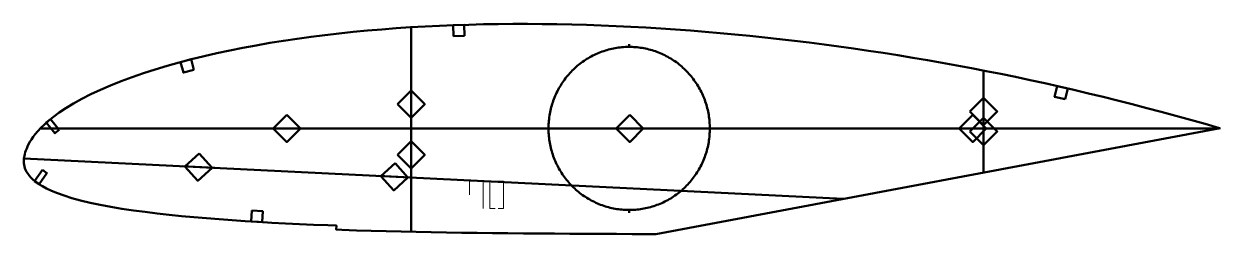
# Model space of a CAD drawing. Header units: metres. Extents: x 11 to 449, y 161 to 238.
import ezdxf

# ---------------------------------------------------------------- set-up
doc = ezdxf.new("R2010")
doc.units = ezdxf.units.M
doc.layers.add('Layer', color=1, linetype='Continuous', lineweight=50)
doc.layers.add('NumLabel', color=1, linetype='Continuous', lineweight=15)

msp = doc.modelspace()

# ---------------------------------------------------------------- linework, layer by layer
at = {"layer": 'Layer', "color": 7}
for p, q in [((152.68, 162.13), (152.68, 237.06)), ((362.68, 183.82), (362.68, 221.22)), ((152.68, 202.88), (152.68, 214.88)), ((362.68, 200.18), (362.68, 212.18)), ((362.68, 192.86), (362.68, 204.86)), ((16.7, 200), (449.05, 200)), ((101.07, 200), (113.07, 200)), ((226.87, 200), (238.87, 200)), ((352.68, 200), (364.68, 200)), ((152.68, 184.3), (152.68, 196.3)), ((10.7, 189.02), (311.17, 174.17)), ((68.69, 186.15), (80.68, 185.56)), ((140.57, 182.6), (152.55, 182.01))]:
    msp.add_line(p, q, dxfattribs=at)
at = {"layer": 'Layer'}
for p, q in [((232.68, 229.88), (232.68, 230.88)), ((203.09, 200), (202.09, 200)), ((262.27, 200), (263.27, 200)), ((232.68, 170.12), (232.68, 169.12))]:
    msp.add_line(p, q, dxfattribs=at)
for points in [[(449.43, 200.07), (449.43, 200.07), (449.26, 200.12), (443.91, 201.65), (438.56, 203.14), (433.21, 204.61), (427.87, 206.06), (422.53, 207.47), (417.19, 208.86), (411.85, 210.22), (406.52, 211.54), (401.17, 212.83), (395.81, 214.09), (390.46, 215.33), (385.1, 216.53), (379.74, 217.71), (374.38, 218.85), (369, 219.95), (363.63, 221.04), (358.26, 222.08), (352.87, 223.08), (347.47, 224.06), (342.08, 225.02), (336.68, 225.93), (331.28, 226.81), (325.86, 227.66), (320.44, 228.48), (315.02, 229.27), (309.59, 230.02), (304.16, 230.75), (298.72, 231.44), (293.27, 232.11), (287.83, 232.74), (282.39, 233.34), (276.94, 233.9), (271.48, 234.44), (266.03, 234.94), (260.58, 235.41), (255.13, 235.84), (249.68, 236.25), (244.24, 236.61), (238.79, 236.94), (233.35, 237.24), (227.9, 237.5), (222.46, 237.72), (217.03, 237.92), (211.61, 238.07), (206.19, 238.18), (200.77, 238.25), (195.37, 238.29), (189.98, 238.28), (184.58, 238.23), (179.2, 238.15), (173.84, 238.02), (168.49, 237.85), (163.15, 237.63), (157.83, 237.36), (152.52, 237.05), (147.23, 236.7), (141.96, 236.3), (136.71, 235.84), (131.48, 235.34), (126.27, 234.8), (121.11, 234.21), (115.99, 233.57), (110.9, 232.87), (105.86, 232.12), (100.87, 231.31), (95.92, 230.45), (91.02, 229.53), (86.18, 228.57), (81.42, 227.55), (76.74, 226.49), (72.13, 225.36), (67.61, 224.18), (63.17, 222.93), (58.81, 221.62), (54.56, 220.26), (50.41, 218.83), (46.38, 217.34), (42.49, 215.79), (38.75, 214.17), (35.2, 212.51), (31.89, 210.82), (28.83, 209.11), (26.07, 207.43), (23.63, 205.8), (21.52, 204.25), (19.71, 202.79), (18.18, 201.46), (16.87, 200.18), (15.77, 199.02), (14.84, 197.95), (14.07, 196.94), (13.42, 195.98), (12.87, 195.09), (12.41, 194.24), (12.02, 193.42), (11.69, 192.66), (11.42, 191.95), (11.19, 191.27), (11.01, 190.63), (10.87, 190.01), (10.76, 189.42), (10.68, 188.94), (10.68, 188.4), (10.68, 187.8), (10.7, 187.23), (10.76, 186.67), (10.87, 186.08), (11.05, 185.46), (11.3, 184.82), (11.64, 184.14), (12.08, 183.44), (12.62, 182.72), (13.27, 181.97), (14.05, 181.21), (14.99, 180.43), (16.1, 179.64), (17.44, 178.83), (19.01, 177.98), (20.82, 177.12), (22.95, 176.25), (25.44, 175.38), (28.29, 174.5), (31.46, 173.61), (34.93, 172.77), (38.67, 171.98), (42.58, 171.23), (46.64, 170.56), (50.83, 169.95), (55.16, 169.39), (59.57, 168.85), (63.98, 168.33), (68.45, 167.89), (73.02, 167.49), (77.66, 167.1), (82.35, 166.71), (87.07, 166.35), (91.85, 166.03), (96.7, 165.74), (101.64, 165.47), (106.67, 165.22), (111.76, 164.97), (116.91, 164.74), (122.12, 164.53), (125.3, 164.4), (125.24, 162.91), (127.32, 162.82), (132.65, 162.65), (138.04, 162.5), (143.5, 162.35), (149, 162.21), (154.53, 162.08), (160.1, 161.97), (165.68, 161.87), (171.29, 161.78), (176.92, 161.71), (182.57, 161.64), (188.23, 161.59), (193.9, 161.54), (199.58, 161.49), (205.27, 161.45), (210.96, 161.41), (216.66, 161.38), (222.36, 161.36), (228.06, 161.33), (233.77, 161.32), (242.51, 161.3), (449.43, 200.07)], [(262.27, 200), (262.27, 200.63), (262.25, 201.26), (262.21, 201.88), (262.17, 202.51), (262.11, 203.13), (262.04, 203.76), (261.95, 204.38), (261.86, 205), (261.74, 205.62), (261.62, 206.23), (261.49, 206.85), (261.34, 207.46), (261.18, 208.06), (261, 208.67), (260.81, 209.26), (260.62, 209.86), (260.4, 210.45), (260.18, 211.04), (259.94, 211.62), (259.7, 212.19), (259.44, 212.76), (259.17, 213.33), (258.88, 213.89), (258.59, 214.44), (258.28, 214.99), (257.96, 215.53), (257.64, 216.06), (257.3, 216.59), (256.95, 217.1), (256.58, 217.62), (256.21, 218.12), (255.83, 218.61), (255.44, 219.1), (255.04, 219.58), (254.62, 220.05), (254.2, 220.51), (253.77, 220.96), (253.33, 221.41), (252.88, 221.84), (252.42, 222.26), (251.95, 222.68), (251.48, 223.08), (250.99, 223.47), (250.5, 223.86), (250, 224.23), (249.49, 224.59), (248.98, 224.94), (248.45, 225.28), (247.92, 225.61), (247.39, 225.93), (246.85, 226.24), (246.3, 226.53), (245.74, 226.82), (245.18, 227.09), (244.61, 227.35), (244.04, 227.59), (243.47, 227.83), (242.88, 228.05), (242.3, 228.26), (241.71, 228.46), (241.11, 228.64), (240.52, 228.82), (239.92, 228.98), (239.31, 229.12), (238.7, 229.26), (238.09, 229.38), (237.48, 229.49), (236.87, 229.58), (236.25, 229.66), (235.63, 229.73), (235.01, 229.79), (234.39, 229.83), (233.77, 229.86), (233.15, 229.88), (232.53, 229.88), (231.91, 229.87), (231.29, 229.85), (230.66, 229.81), (230.04, 229.76), (229.43, 229.7), (228.81, 229.63), (228.19, 229.54), (227.58, 229.43), (226.97, 229.32), (226.36, 229.19), (225.75, 229.05), (225.15, 228.9), (224.55, 228.73), (223.95, 228.55), (223.36, 228.36), (222.77, 228.16), (222.19, 227.94), (221.61, 227.71), (221.04, 227.47), (220.47, 227.22), (219.91, 226.95), (219.35, 226.68), (218.8, 226.39), (218.25, 226.09), (217.71, 225.77), (217.18, 225.45), (216.65, 225.12), (216.13, 224.77), (215.62, 224.41), (215.12, 224.05), (214.62, 223.67), (214.13, 223.28), (213.65, 222.88), (213.18, 222.47), (212.72, 222.05), (212.26, 221.62), (211.82, 221.19), (211.38, 220.74), (210.95, 220.28), (210.54, 219.82), (210.13, 219.34), (209.73, 218.86), (209.34, 218.37), (208.97, 217.87), (208.6, 217.36), (208.24, 216.85), (207.9, 216.32), (207.57, 215.79), (207.24, 215.26), (206.93, 214.71), (206.63, 214.16), (206.34, 213.61), (206.06, 213.05), (205.8, 212.48), (205.54, 211.91), (205.3, 211.33), (205.07, 210.74), (204.86, 210.15), (204.65, 209.56), (204.46, 208.97), (204.28, 208.36), (204.11, 207.76), (203.95, 207.15), (203.81, 206.54), (203.68, 205.93), (203.57, 205.31), (203.46, 204.69), (203.37, 204.07), (203.29, 203.45), (203.23, 202.82), (203.17, 202.2), (203.14, 201.57), (203.11, 200.94), (203.1, 200.31), (203.1, 199.69), (203.11, 199.06), (203.14, 198.43), (203.17, 197.8), (203.23, 197.18), (203.29, 196.55), (203.37, 195.93), (203.46, 195.31), (203.57, 194.69), (203.68, 194.07), (203.81, 193.46), (203.95, 192.85), (204.11, 192.24), (204.28, 191.64), (204.46, 191.03), (204.65, 190.44), (204.86, 189.85), (205.07, 189.26), (205.3, 188.67), (205.54, 188.09), (205.8, 187.52), (206.06, 186.95), (206.34, 186.39), (206.63, 185.84), (206.93, 185.29), (207.24, 184.74), (207.57, 184.21), (207.9, 183.68), (208.24, 183.15), (208.6, 182.64), (208.97, 182.13), (209.34, 181.63), (209.73, 181.14), (210.13, 180.66), (210.54, 180.18), (210.95, 179.72), (211.38, 179.26), (211.82, 178.81), (212.26, 178.38), (212.72, 177.95), (213.18, 177.53), (213.65, 177.12), (214.13, 176.72), (214.62, 176.33), (215.12, 175.95), (215.62, 175.59), (216.13, 175.23), (216.65, 174.88), (217.18, 174.55), (217.71, 174.23), (218.25, 173.91), (218.8, 173.61), (219.35, 173.32), (219.91, 173.05), (220.47, 172.78), (221.04, 172.53), (221.61, 172.29), (222.19, 172.06), (222.77, 171.84), (223.36, 171.64), (223.95, 171.45), (224.55, 171.27), (225.15, 171.1), (225.75, 170.95), (226.36, 170.81), (226.97, 170.68), (227.58, 170.57), (228.19, 170.46), (228.81, 170.37), (229.43, 170.3), (230.04, 170.24), (230.66, 170.19), (231.29, 170.15), (231.91, 170.13), (232.53, 170.12), (233.15, 170.12), (233.77, 170.14), (234.39, 170.17), (235.01, 170.21), (235.63, 170.27), (236.25, 170.34), (236.87, 170.42), (237.48, 170.51), (238.09, 170.62), (238.7, 170.74), (239.31, 170.88), (239.92, 171.02), (240.52, 171.18), (241.11, 171.36), (241.71, 171.54), (242.3, 171.74), (242.88, 171.95), (243.47, 172.17), (244.04, 172.41), (244.61, 172.65), (245.18, 172.91), (245.74, 173.18), (246.3, 173.47), (246.85, 173.76), (247.39, 174.07), (247.92, 174.39), (248.45, 174.72), (248.98, 175.06), (249.49, 175.41), (250, 175.77), (250.5, 176.14), (250.99, 176.53), (251.48, 176.92), (251.95, 177.32), (252.42, 177.74), (252.88, 178.16), (253.33, 178.59), (253.77, 179.04), (254.2, 179.49), (254.62, 179.95), (255.04, 180.42), (255.44, 180.9), (255.83, 181.39), (256.21, 181.88), (256.58, 182.38), (256.95, 182.9), (257.3, 183.41), (257.64, 183.94), (257.96, 184.47), (258.28, 185.01), (258.59, 185.56), (258.88, 186.11), (259.17, 186.67), (259.44, 187.24), (259.7, 187.81), (259.94, 188.38), (260.18, 188.96), (260.4, 189.55), (260.62, 190.14), (260.81, 190.74), (261, 191.33), (261.18, 191.94), (261.34, 192.54), (261.49, 193.15), (261.62, 193.77), (261.74, 194.38), (261.86, 195), (261.95, 195.62), (262.04, 196.24), (262.11, 196.87), (262.17, 197.49), (262.21, 198.12), (262.25, 198.74), (262.27, 199.37), (262.27, 200)]]:
    msp.add_lwpolyline(points, close=True, dxfattribs=at)
for points in [[(172.27, 233.96), (168.27, 233.84), (168.14, 237.83), (172.14, 237.96), (172.27, 233.96)], [(73.03, 221.46), (69.16, 220.45), (68.14, 224.32), (72.01, 225.33), (73.03, 221.46)], [(392.63, 210.72), (388.73, 211.62), (389.63, 215.52), (393.53, 214.62), (392.63, 210.72)], [(147.68, 208.88), (152.68, 213.88), (157.68, 208.88), (152.68, 203.88), (147.68, 208.88)], [(357.68, 206.18), (362.68, 211.18), (367.68, 206.18), (362.68, 201.18), (357.68, 206.18)], [(23.58, 199.49), (22.02, 198.23), (18.88, 202.13), (20.44, 203.38), (23.58, 199.49)], [(107.07, 205), (112.07, 200), (107.07, 195), (102.07, 200), (107.07, 205)], [(232.87, 205), (237.87, 200), (232.87, 195), (227.87, 200), (232.87, 205)], [(358.68, 205), (363.68, 200), (358.68, 195), (353.68, 200), (358.68, 205)], [(357.68, 198.86), (362.68, 203.86), (367.68, 198.86), (362.68, 193.86), (357.68, 198.86)], [(147.68, 190.3), (152.68, 195.3), (157.68, 190.3), (152.68, 185.3), (147.68, 190.3)], [(74.93, 190.85), (79.68, 185.61), (74.44, 180.86), (69.69, 186.1), (74.93, 190.85)], [(17.48, 184.79), (19.11, 183.64), (16.23, 179.56), (14.6, 180.71), (17.48, 184.79)], [(146.81, 187.3), (151.55, 182.06), (146.31, 177.31), (141.56, 182.55), (146.81, 187.3)], [(94.3, 169.89), (98.29, 169.65), (98.06, 165.66), (94.06, 165.9), (94.3, 169.89)]]:
    msp.add_lwpolyline(points, dxfattribs=at)
at = {"layer": 'NumLabel', "color": 1}
for points in [[(174.08, 175.7), (174.08, 180.7), (179.08, 180.7), (179.08, 170.7)], [(183.58, 180.7), (181.58, 180.7), (181.58, 170.7), (183.58, 170.7)], [(184.58, 170.7), (186.58, 170.7), (186.58, 180.7), (184.58, 180.7)]]:
    msp.add_lwpolyline(points, dxfattribs=at)

doc.saveas('drawing.dxf')
